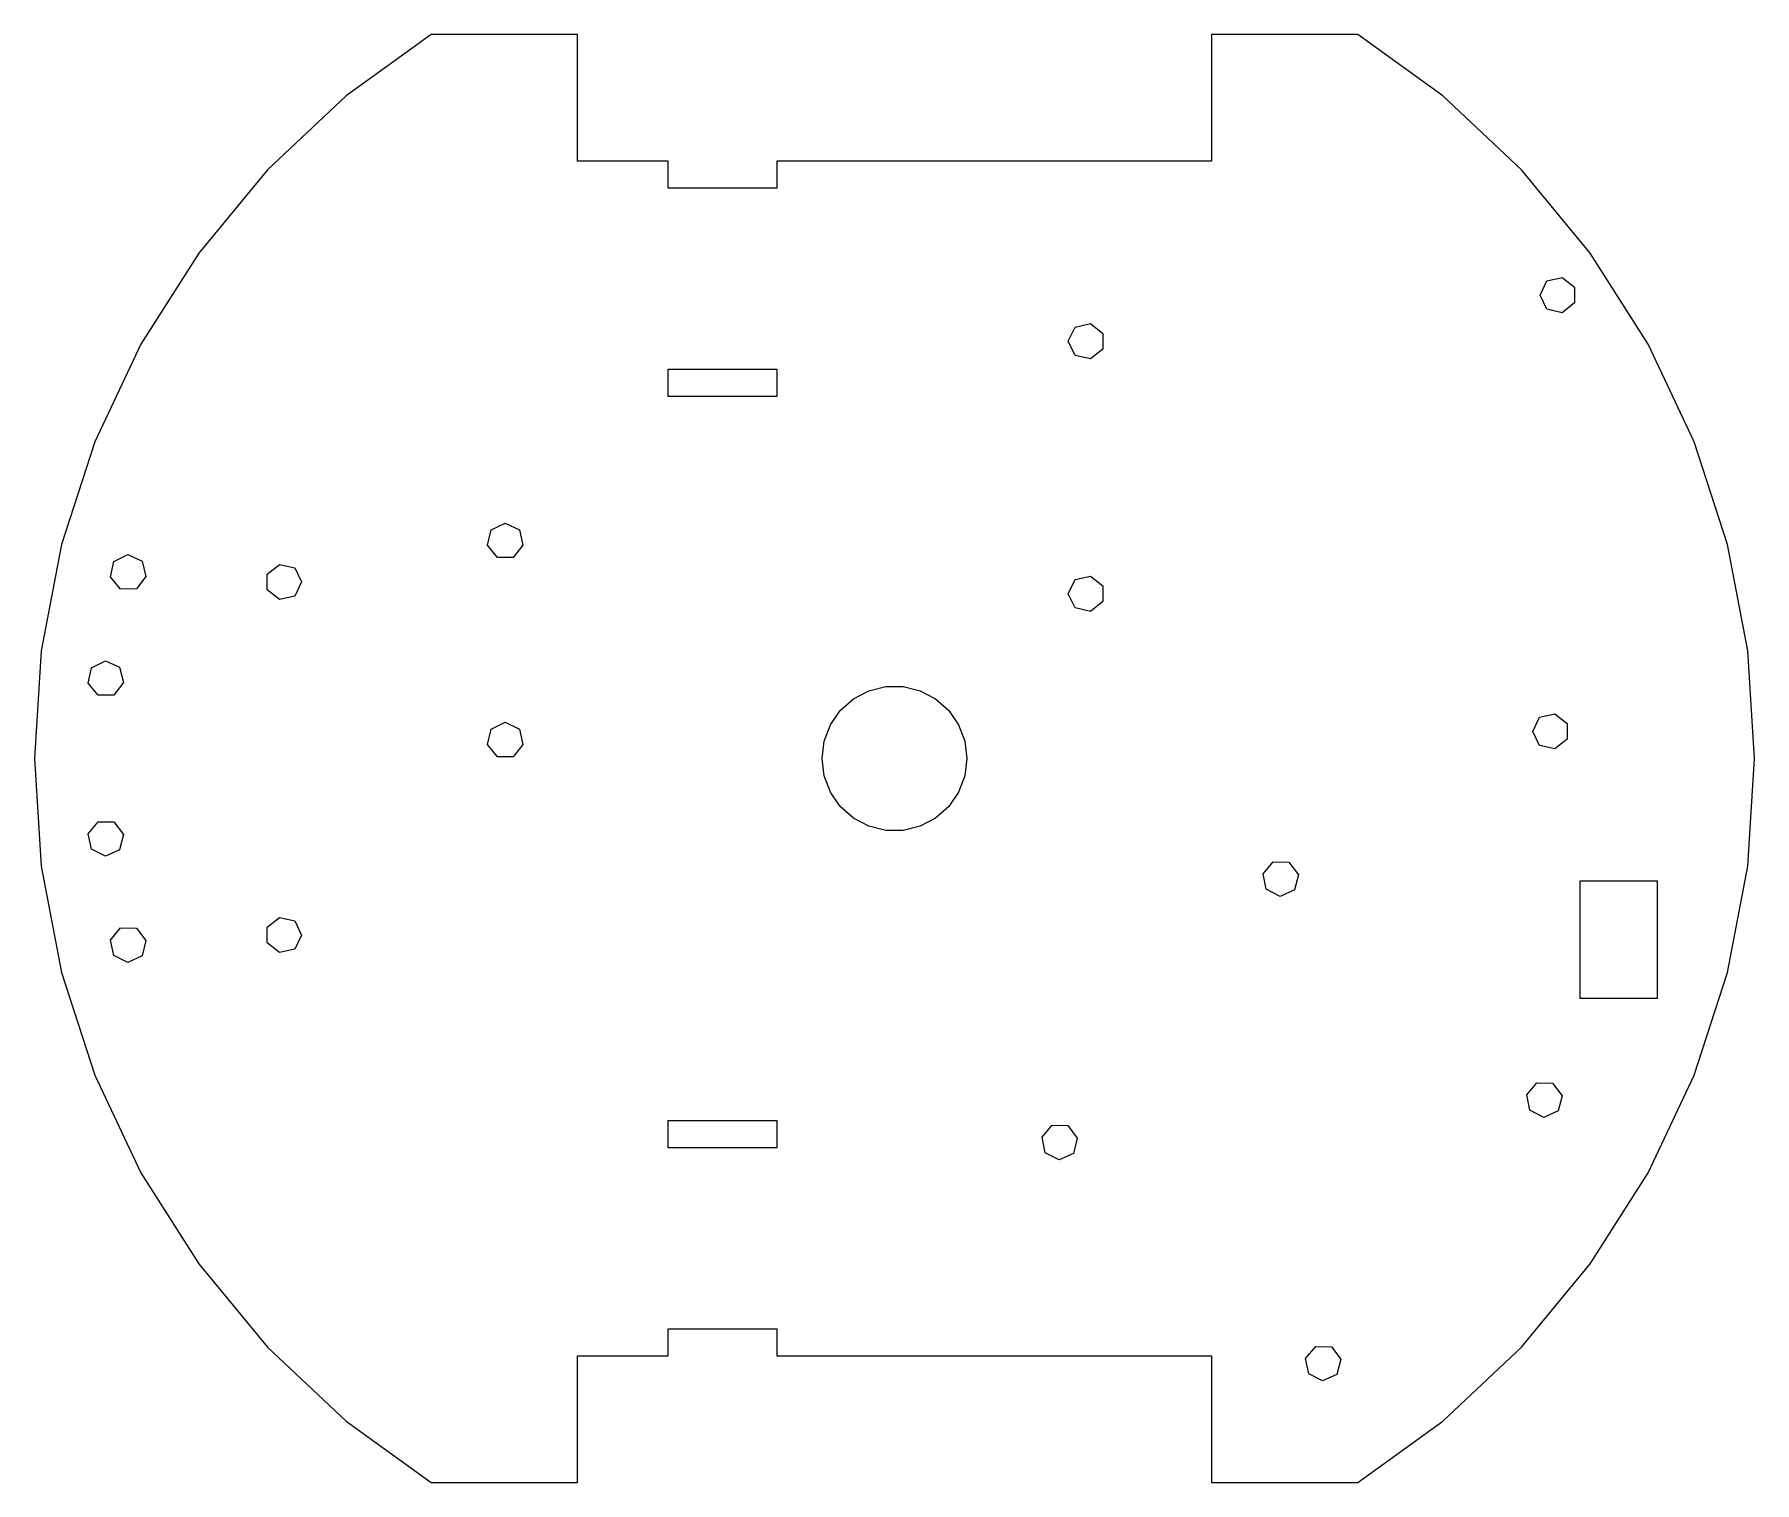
# Model space of a CAD drawing. Header units: metres. Extents: x -95 to 95, y -80 to 80.
import ezdxf

# ---------------------------------------------------------------- set-up
doc = ezdxf.new("R2010")
doc.units = ezdxf.units.M

msp = doc.modelspace()

# ---------------------------------------------------------------- linework, layer by layer
for p, q in [((-51.1942, 80), (-60.5553, 73.1988)), ((-35, 80), (-51.1942, 80)), ((-35, 66), (-35, 80)), ((51.1942, 80), (35, 80)), ((35, 80), (35, 66)), ((60.5553, 73.1988), (51.1942, 80)), ((-60.5553, 73.1988), (-69.252, 65.032)), ((69.252, 65.032), (60.5553, 73.1988)), ((-69.252, 65.032), (-76.8566, 55.8396)), ((-25, 66), (-35, 66)), ((-25, 63), (-25, 66)), ((35, 66), (-13, 66)), ((-13, 66), (-13, 63)), ((76.8566, 55.8396), (69.252, 65.032)), ((-13, 63), (-25, 63)), ((-76.8566, 55.8396), (-83.2491, 45.7666)), ((83.2491, 45.7666), (76.8566, 55.8396)), ((71.3, 51.2), (72.053, 52.7637)), ((72.053, 52.7637), (73.745, 53.1499)), ((73.745, 53.1499), (75.1019, 52.0678)), ((75.1019, 52.0678), (75.1019, 50.3322)), ((72.053, 49.6363), (71.3, 51.2)), ((73.745, 49.2501), (72.053, 49.6363)), ((75.1019, 50.3322), (73.745, 49.2501)), ((19.2, 46.1), (19.953, 47.6637)), ((19.953, 47.6637), (21.645, 48.0499)), ((21.645, 48.0499), (23.0019, 46.9678)), ((-83.2491, 45.7666), (-88.3288, 34.9718)), ((19.953, 44.5363), (19.2, 46.1)), ((23.0019, 46.9678), (23.0019, 45.2322)), ((88.3288, 34.9718), (83.2491, 45.7666)), ((21.645, 44.1501), (19.953, 44.5363)), ((23.0019, 45.2322), (21.645, 44.1501)), ((-25, 40), (-25, 43)), ((-25, 43), (-13, 43)), ((-13, 43), (-13, 40)), ((-13, 40), (-25, 40)), ((-88.3288, 34.9718), (-92.0154, 23.6255)), ((92.0154, 23.6255), (88.3288, 34.9718)), ((-44.9498, 23.5549), (-44.5637, 25.247)), ((-44.5637, 25.247), (-43, 26)), ((-43, 26), (-41.4363, 25.247)), ((-41.4363, 25.247), (-41.0501, 23.5549)), ((-92.0154, 23.6255), (-94.2509, 11.9066)), ((-43.8678, 22.1981), (-44.9498, 23.5549)), ((-41.0501, 23.5549), (-42.1322, 22.1981)), ((94.2509, 11.9066), (92.0154, 23.6255)), ((-86.5768, 20.0669), (-86.216, 21.7645)), ((-86.216, 21.7645), (-84.6638, 22.5409)), ((-84.6638, 22.5409), (-83.089, 21.8113)), ((-83.089, 21.8113), (-82.6776, 20.1253)), ((-69.3019, 20.3678), (-67.945, 21.4498)), ((-67.945, 21.4498), (-66.253, 21.0637)), ((-66.253, 21.0637), (-65.5, 19.5)), ((-42.1322, 22.1981), (-43.8678, 22.1981)), ((-85.4746, 18.7264), (-86.5768, 20.0669)), ((-82.6776, 20.1253), (-83.7392, 18.7523)), ((-69.3019, 18.6322), (-69.3019, 20.3678)), ((-65.5, 19.5), (-66.253, 17.9363)), ((19.2, 18.2), (19.953, 19.7637)), ((19.953, 19.7637), (21.645, 20.1499)), ((21.645, 20.1499), (23.0019, 19.0678)), ((23.0019, 19.0678), (23.0019, 17.3322)), ((-83.7392, 18.7523), (-85.4746, 18.7264)), ((-67.945, 17.5501), (-69.3019, 18.6322)), ((-66.253, 17.9363), (-67.945, 17.5501)), ((19.953, 16.6363), (19.2, 18.2)), ((23.0019, 17.3322), (21.645, 16.2501)), ((21.645, 16.2501), (19.953, 16.6363)), ((-94.2509, 11.9066), (-95, 0)), ((95, 0), (94.2509, 11.9066)), ((-89.0718, 8.32916), (-88.7109, 10.0268)), ((-88.7109, 10.0268), (-87.1587, 10.8031)), ((-87.1587, 10.8031), (-85.584, 10.0735)), ((-85.584, 10.0735), (-85.1725, 8.3875)), ((-87.9695, 6.9886), (-89.0718, 8.32916)), ((-85.1725, 8.3875), (-86.2342, 7.01457)), ((-2.83684, 7.48012), (-0.96428, 7.94167)), ((-0.96428, 7.94167), (0.96428, 7.94167)), ((0.96428, 7.94167), (2.83684, 7.48012)), ((-86.2342, 7.01457), (-87.9695, 6.9886)), ((-5.98808, 5.30498), (-4.54451, 6.58386)), ((-4.54451, 6.58386), (-2.83684, 7.48012)), ((2.83684, 7.48012), (4.54451, 6.58386)), ((4.54451, 6.58386), (5.98808, 5.30498)), ((-44.5637, 3.24698), (-43, 4)), ((-43, 4), (-41.4363, 3.24698)), ((-7.08363, 3.71777), (-5.98808, 5.30498)), ((5.98808, 5.30498), (7.08363, 3.71777)), ((70.5, 3), (71.253, 4.56366)), ((71.253, 4.56366), (72.945, 4.94984)), ((72.945, 4.94984), (74.3019, 3.86777)), ((74.3019, 3.86777), (74.3019, 2.13222)), ((-44.9498, 1.55495), (-44.5637, 3.24698)), ((-41.4363, 3.24698), (-41.0501, 1.55495)), ((-8, 0), (-7.76753, 1.91452)), ((-7.76753, 1.91452), (-7.08363, 3.71777)), ((7.08363, 3.71777), (7.76753, 1.91452)), ((7.76753, 1.91452), (8, 0)), ((71.253, 1.43633), (70.5, 3)), ((74.3019, 2.13222), (72.945, 1.05014)), ((-95, 0), (-94.2509, -11.9066)), ((-43.8678, 0.19806), (-44.9498, 1.55495)), ((-42.1322, 0.19806), (-43.8678, 0.19806)), ((-41.0501, 1.55495), (-42.1322, 0.19806)), ((-7.76753, -1.91452), (-8, 0)), ((8, 0), (7.76753, -1.91452)), ((72.945, 1.05014), (71.253, 1.43633)), ((94.2509, -11.9066), (95, 0)), ((-7.08363, -3.71777), (-7.76753, -1.91452)), ((-5.98808, -5.30498), (-7.08363, -3.71777)), ((7.08363, -3.71777), (5.98808, -5.30498)), ((7.76753, -1.91452), (7.08363, -3.71777)), ((-4.54451, -6.58386), (-5.98808, -5.30498)), ((5.98808, -5.30498), (4.54451, -6.58386)), ((-89.0718, -8.32916), (-87.9695, -6.9886)), ((-87.9695, -6.9886), (-86.2342, -7.01457)), ((-86.2342, -7.01457), (-85.1725, -8.3875)), ((-2.83684, -7.48012), (-4.54451, -6.58386)), ((-0.96428, -7.94167), (-2.83684, -7.48012)), ((2.83684, -7.48012), (0.96428, -7.94167)), ((4.54451, -6.58386), (2.83684, -7.48012)), ((-88.7109, -10.0268), (-89.0718, -8.32916)), ((-85.1725, -8.3875), (-85.584, -10.0735)), ((0.96428, -7.94167), (-0.96428, -7.94167)), ((-87.1587, -10.8031), (-88.7109, -10.0268)), ((-85.584, -10.0735), (-87.1587, -10.8031)), ((-94.2509, -11.9066), (-92.0154, -23.6255)), ((40.72, -12.7387), (41.8355, -11.4092)), ((41.0638, -14.4398), (40.72, -12.7387)), ((41.8355, -11.4092), (43.5705, -11.4524)), ((43.5705, -11.4524), (44.6185, -12.8359)), ((44.6185, -12.8359), (44.1902, -14.5178)), ((92.0154, -23.6255), (94.2509, -11.9066)), ((42.6082, -15.2316), (41.0638, -14.4398)), ((44.1902, -14.5178), (42.6082, -15.2316)), ((75.75, -26.5), (75.75, -13.5)), ((75.75, -13.5), (84.25, -13.5)), ((84.25, -13.5), (84.25, -26.5)), ((-86.5768, -20.0669), (-85.4746, -18.7264)), ((-85.4746, -18.7264), (-83.7392, -18.7523)), ((-83.7392, -18.7523), (-82.6776, -20.1253)), ((-69.3019, -18.6322), (-67.945, -17.5501)), ((-69.3019, -20.3678), (-69.3019, -18.6322)), ((-67.945, -17.5501), (-66.253, -17.9363)), ((-66.253, -17.9363), (-65.5, -19.5)), ((-86.216, -21.7645), (-86.5768, -20.0669)), ((-82.6776, -20.1253), (-83.089, -21.8113)), ((-67.945, -21.4498), (-69.3019, -20.3678)), ((-65.5, -19.5), (-66.253, -21.0637)), ((-84.6638, -22.5409), (-86.216, -21.7645)), ((-83.089, -21.8113), (-84.6638, -22.5409)), ((-66.253, -21.0637), (-67.945, -21.4498)), ((-92.0154, -23.6255), (-88.3288, -34.9718)), ((88.3288, -34.9718), (92.0154, -23.6255)), ((84.25, -26.5), (75.75, -26.5)), ((-88.3288, -34.9718), (-83.2491, -45.7666)), ((69.8297, -37.1646), (70.9452, -35.8351)), ((70.9452, -35.8351), (72.6802, -35.8784)), ((72.6802, -35.8784), (73.7281, -37.2618)), ((83.2491, -45.7666), (88.3288, -34.9718)), ((70.1735, -38.8657), (69.8297, -37.1646)), ((73.7281, -37.2618), (73.2999, -38.9437)), ((71.7179, -39.6575), (70.1735, -38.8657)), ((73.2999, -38.9437), (71.7179, -39.6575)), ((-25, -43), (-25, -40)), ((-25, -40), (-13, -40)), ((-13, -40), (-13, -43)), ((16.294, -41.8484), (17.4096, -40.5189)), ((17.4096, -40.5189), (19.1446, -40.5621)), ((19.1446, -40.5621), (20.1925, -41.9456)), ((-13, -43), (-25, -43)), ((16.6379, -43.5495), (16.294, -41.8484)), ((18.1823, -44.3412), (16.6379, -43.5495)), ((19.7643, -43.6275), (18.1823, -44.3412)), ((20.1925, -41.9456), (19.7643, -43.6275)), ((-83.2491, -45.7666), (-76.8566, -55.8396)), ((76.8566, -55.8396), (83.2491, -45.7666)), ((-76.8566, -55.8396), (-69.252, -65.032)), ((69.252, -65.032), (76.8566, -55.8396)), ((-25, -66), (-25, -63)), ((-25, -63), (-13, -63)), ((-13, -63), (-13, -66)), ((-69.252, -65.032), (-60.5553, -73.1988)), ((-35, -66), (-25, -66)), ((-35, -80), (-35, -66)), ((-13, -66), (35, -66)), ((35, -66), (35, -80)), ((45.4037, -66.2743), (46.5193, -64.9448)), ((45.7476, -67.9754), (45.4037, -66.2743)), ((46.5193, -64.9448), (48.2543, -64.9881)), ((48.2543, -64.9881), (49.3022, -66.3715)), ((49.3022, -66.3715), (48.874, -68.0534)), ((60.5553, -73.1988), (69.252, -65.032)), ((47.292, -68.7672), (45.7476, -67.9754)), ((48.874, -68.0534), (47.292, -68.7672)), ((-60.5553, -73.1988), (-51.1942, -80)), ((51.1942, -80), (60.5553, -73.1988)), ((-51.1942, -80), (-35, -80)), ((35, -80), (51.1942, -80))]:
    msp.add_line(p, q)

doc.saveas('drawing.dxf')
